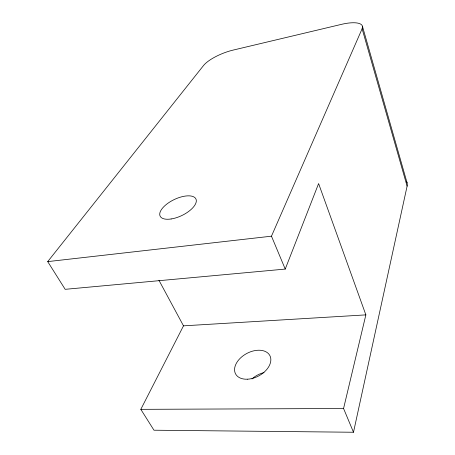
<?xml version="1.0" encoding="UTF-8"?>
<svg xmlns="http://www.w3.org/2000/svg" width="455" height="455" viewBox="0 0 455 455"><rect width="100%" height="100%" fill="white"/><g stroke="black" fill="none" stroke-linecap="round" stroke-linejoin="round"><path stroke-width="0.68" d="M158.949 280.291L183.496 325.843L140.822 409.341L153.972 430.208L353.495 432.25L407.106 186.146A24.206 12.427 -16.8 0 0 406.685 181.755M353.495 432.25L343.565 408.505L365.865 314.877L318.602 183.575L285.234 269.081L65.173 289.323L47.712 261.614L203.521 65.543A25.213 7.758 -21.9 0 1 233.142 50.09L341.432 24.365A27.402 8.81 -19.1 0 1 362.117 28.756L407.106 186.146M285.234 269.081L271.47 236.185L362.117 28.756M47.712 261.614L271.47 236.185M183.496 325.843L365.865 314.877M140.822 409.341L343.565 408.505M362.43 26.219L407.06 182.779M251.962 378.947A19.019 12.996 -28.9 0 1 263.985 372.582M171.154 218.969A19.855 8.855 -25.6 0 0 196.15 199.563A19.855 8.855 -25.6 0 0 166.746 204.124A19.855 8.855 -25.6 0 0 171.154 218.969M247.554 379.197A19.44 12.717 -28.3 0 0 270.35 356.703A19.44 12.717 -28.3 0 0 240.212 358.267A19.44 12.717 -28.3 0 0 247.554 379.197"/></g></svg>
